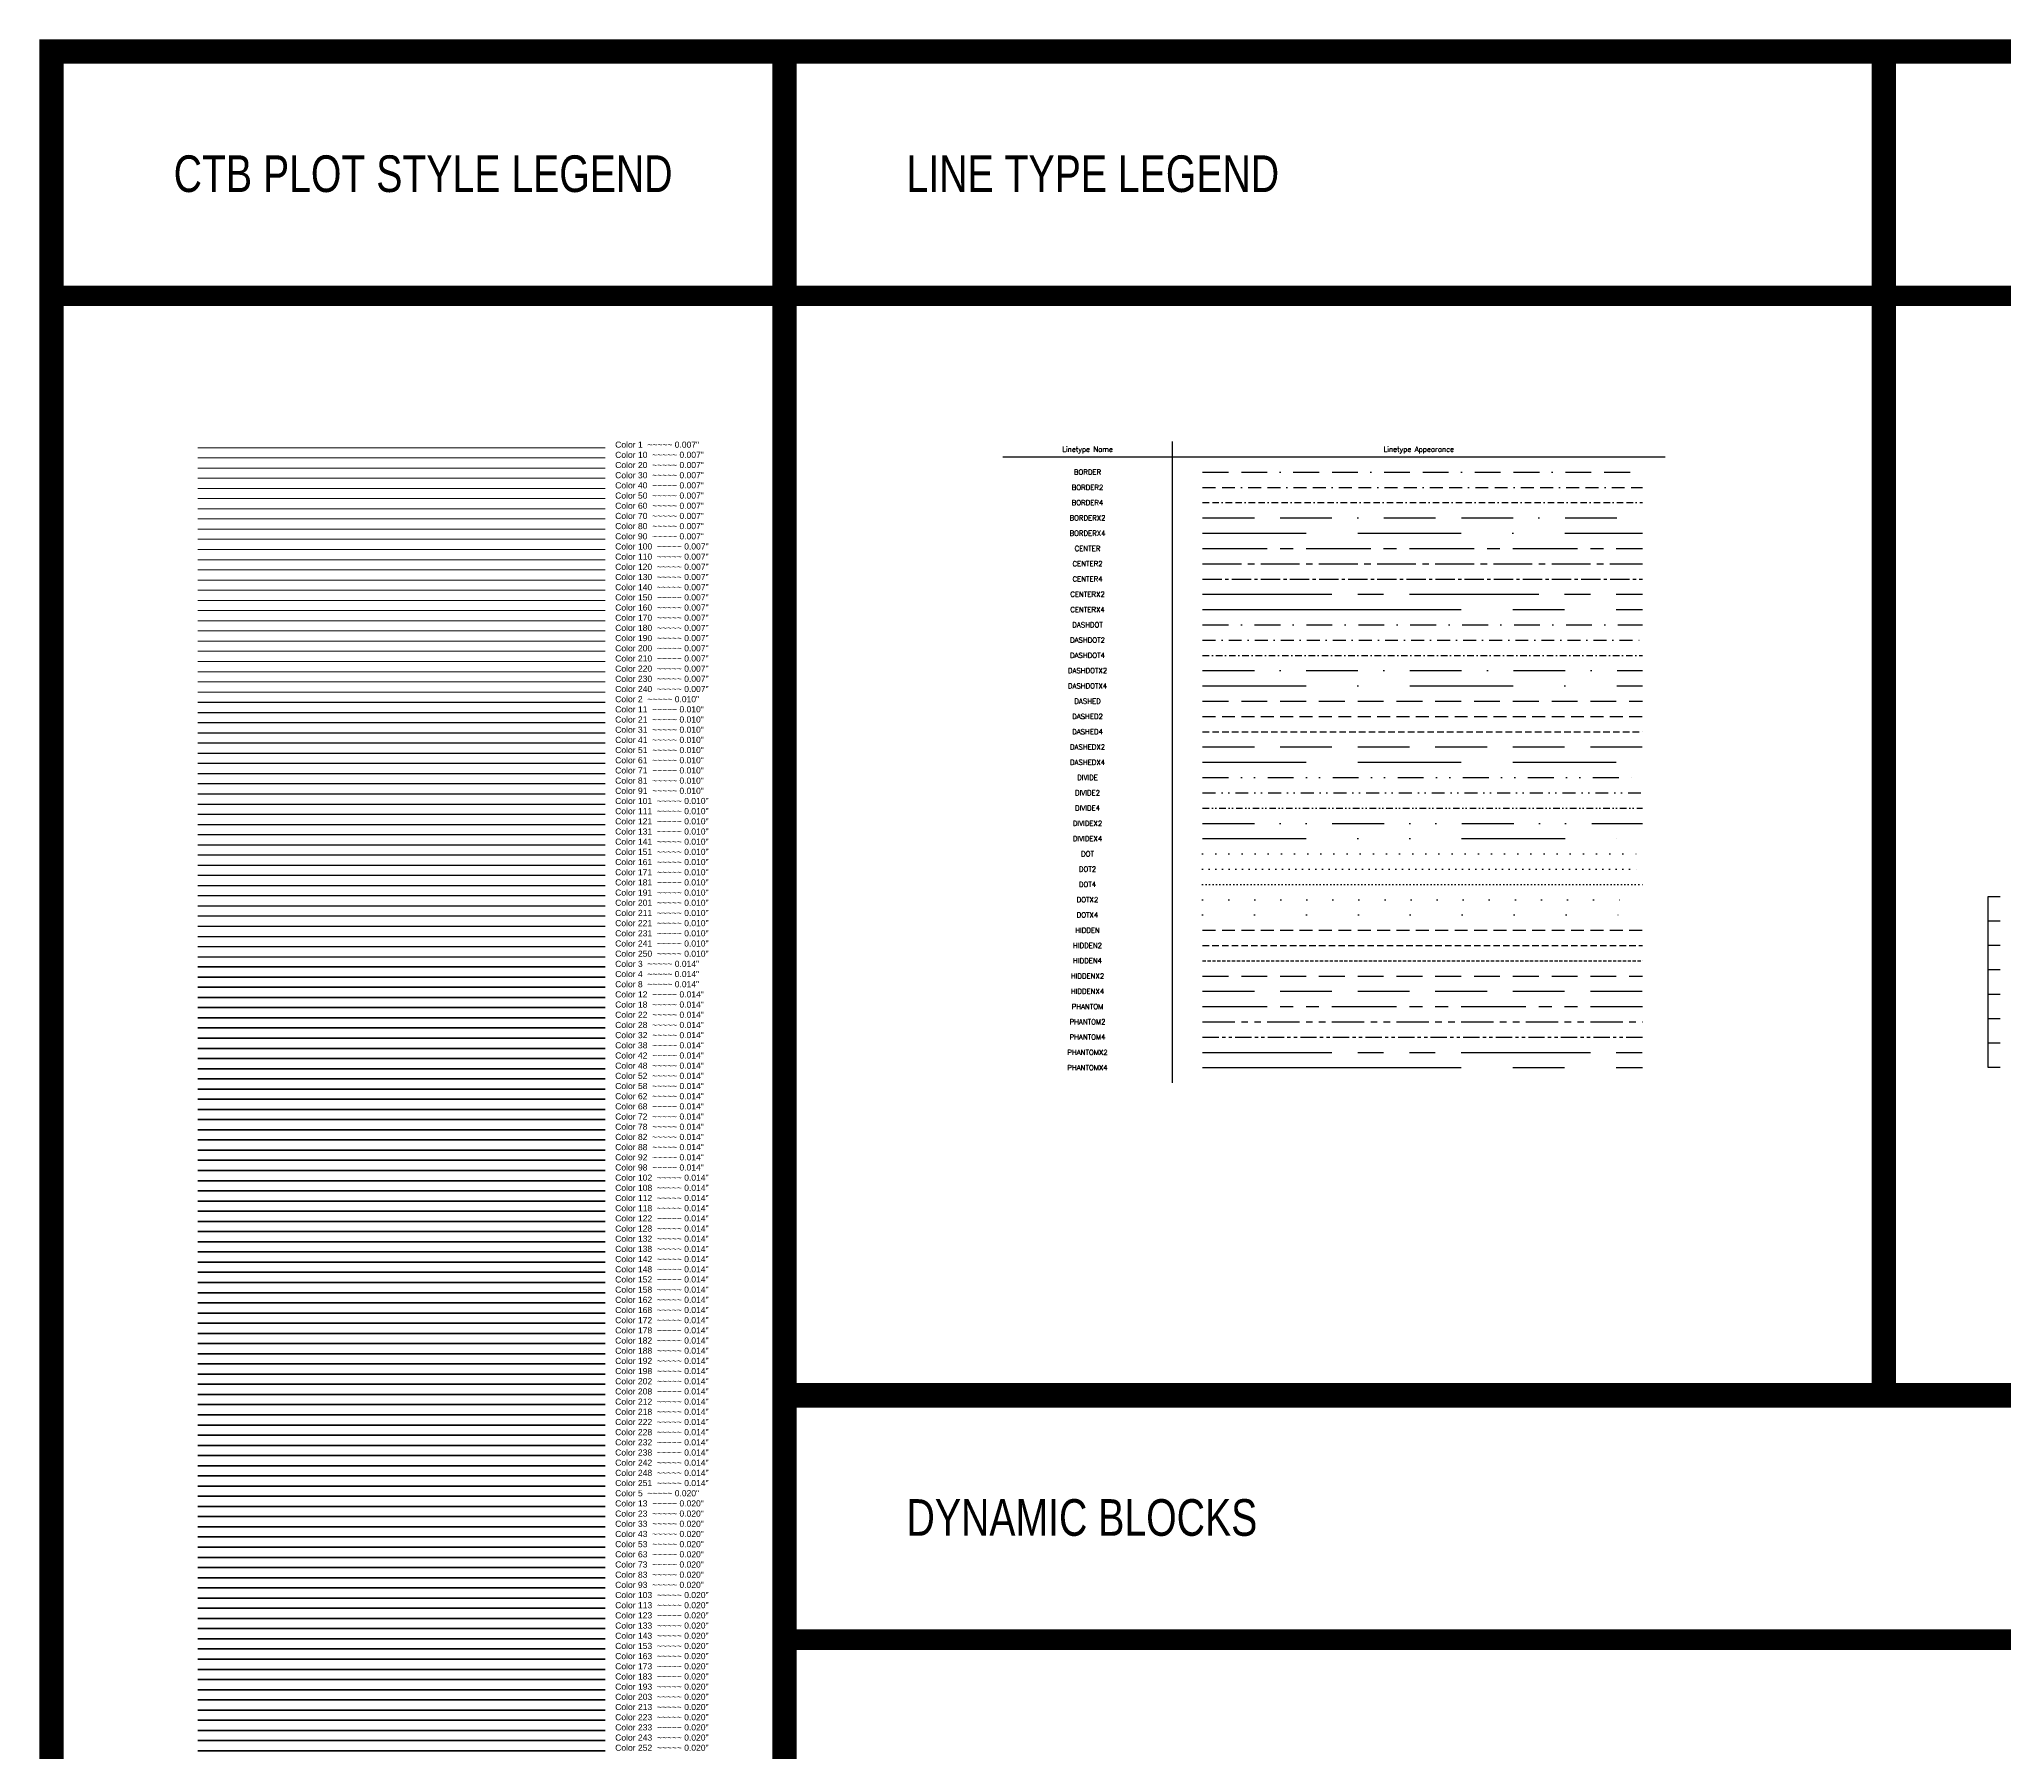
# Model space of a CAD drawing. Header units: inches. Extents: x -2048 to 3912, y -2355 to 2890.
# Drawn here: x -2046 to -1081, y -1136 to -294 of the extents above; entities that cross this region are included whole.
import ezdxf
from ezdxf.enums import TextEntityAlignment as Align

# ---------------------------------------------------------------- set-up
doc = ezdxf.new("R2010")
doc.units = ezdxf.units.IN
doc.header["$MEASUREMENT"] = 0
for name, pattern in [('BORDER', [44.45, 12.7, -6.35, 12.7, -6.35, 0, -6.35]), ('BORDER2', [22.225, 6.35, -3.175, 6.35, -3.175, 0, -3.175]), ('BORDER4', [11.2, 3.2, -1.6, 3.2, -1.6, 0, -1.6]), ('BORDERX2', [88.9, 25.4, -12.7, 25.4, -12.7, 0, -12.7]), ('BORDERX4', [177.8, 50.8, -25.4, 50.8, -25.4, 0, -25.4]), ('CENTER', [50.8, 31.75, -6.35, 6.35, -6.35]), ('CENTER2', [28.575, 19.05, -3.175, 3.175, -3.175]), ('CENTER4', [14.3, 9.5, -1.6, 1.6, -1.6]), ('CENTERX2', [101.6, 63.5, -12.7, 12.7, -12.7]), ('CENTERx4', [203.2, 127, -25.4, 25.4, -25.4]), ('DASHDOT', [25.4, 12.7, -6.35, 0, -6.35]), ('DASHDOT2', [12.7, 6.35, -3.175, 0, -3.175]), ('DASHDOT4', [6.4, 3.2, -1.6, 0, -1.6]), ('DASHDOTX2', [50.8, 25.4, -12.7, 0, -12.7]), ('DASHDOTx4', [101.6, 50.8, -25.4, 0, -25.4]), ('DASHED', [19.05, 12.7, -6.35]), ('DASHED2', [9.525, 6.35, -3.175]), ('DASHED4', [4.8, 3.2, -1.6]), ('DASHEDX2', [38.1, 25.4, -12.7]), ('DASHEDx4', [76.2, 50.8, -25.4]), ('DIVIDE', [31.75, 12.7, -6.35, 0, -6.35, 0, -6.35]), ('DIVIDE2', [15.875, 6.35, -3.175, 0, -3.175, 0, -3.175]), ('DIVIDE4', [8, 3.2, -1.6, 0, -1.6, 0, -1.6]), ('DIVIDEX2', [63.5, 25.4, -12.7, 0, -12.7, 0, -12.7]), ('DIVIDEx4', [127, 50.8, -25.4, 0, -25.4, 0, -25.4]), ('DOT', [6.35, 0, -6.35]), ('DOT2', [3.175, 0, -3.175]), ('DOT4', [1.6, 0, -1.6]), ('DOTX2', [12.7, 0, -12.7]), ('DOTx4', [25.4, 0, -25.4]), ('HIDDEN', [9.525, 6.35, -3.175]), ('HIDDEN2', [4.7625, 3.175, -1.5875]), ('HIDDEN4', [2.4, 1.6, -0.8]), ('HIDDENX2', [19.05, 12.7, -6.35]), ('HIDDENx4', [38.1, 25.4, -12.7]), ('PHANTOM', [63.5, 31.75, -6.35, 6.35, -6.35, 6.35, -6.35]), ('PHANTOM2', [31.75, 15.875, -3.175, 3.175, -3.175, 3.175, -3.175]), ('PHANTOM4', [16, 8, -1.6, 1.6, -1.6, 1.6, -1.6]), ('PHANTOMX2', [127, 63.5, -12.7, 12.7, -12.7, 12.7, -12.7]), ('PHANTOMx4', [254, 127, -25.4, 25.4, -25.4, 25.4, -25.4])]:
    doc.linetypes.add(name, pattern=pattern)
doc.layers.get('Defpoints').update_dxf_attribs({"color": 214})
doc.styles.add('AG_192_Century Gothic', font='GOTHIC.TTF', dxfattribs={"width": 0.8, "height": 18})
doc.styles.add('AG_x_Simplex', font='simplex.shx')
doc.styles.get("Standard").update_dxf_attribs({"font": 'arial.ttf'})

msp = doc.modelspace()

# ---------------------------------------------------------------- linework, layer by layer
for p, q in [((-1489.52886, -491.56844), (-1489.52886, -806.56844)), ((-1572.6984, -499.06844), (-1247.3016, -499.06844))]:
    msp.add_line(p, q)
at = {"color": 1, "lineweight": 18}
msp.add_line((-1968.12514, -494.58099), (-1768.12514, -494.58099), dxfattribs=at)
at = {"color": 10, "lineweight": 18}
msp.add_line((-1968.12514, -499.58099), (-1768.12514, -499.58099), dxfattribs=at)
at = {"color": 20, "lineweight": 18}
msp.add_line((-1968.12514, -504.58099), (-1768.12514, -504.58099), dxfattribs=at)
at = {"color": 30, "lineweight": 18}
msp.add_line((-1968.12514, -509.58099), (-1768.12514, -509.58099), dxfattribs=at)
at = {"linetype": 'BORDER'}
msp.add_line((-1474.57467, -506.56844), (-1258.57467, -506.56844), dxfattribs=at)
at = {"color": 40, "lineweight": 18}
msp.add_line((-1968.12514, -514.58099), (-1768.12514, -514.58099), dxfattribs=at)
at = {"color": 50, "lineweight": 18}
msp.add_line((-1968.12514, -519.58099), (-1768.12514, -519.58099), dxfattribs=at)
at = {"linetype": 'BORDER2'}
msp.add_line((-1474.57467, -514.06844), (-1258.57467, -514.06844), dxfattribs=at)
at = {"color": 60, "lineweight": 18}
msp.add_line((-1968.12514, -524.58099), (-1768.12514, -524.58099), dxfattribs=at)
at = {"color": 70, "lineweight": 18}
msp.add_line((-1968.12514, -529.58099), (-1768.12514, -529.58099), dxfattribs=at)
at = {"linetype": 'BORDER4'}
msp.add_line((-1474.57467, -521.56844), (-1258.57467, -521.56844), dxfattribs=at)
at = {"linetype": 'BORDERX2'}
msp.add_line((-1474.57467, -529.06844), (-1258.57467, -529.06844), dxfattribs=at)
at = {"color": 80, "lineweight": 18}
msp.add_line((-1968.12514, -534.58099), (-1768.12514, -534.58099), dxfattribs=at)
at = {"color": 90, "lineweight": 18}
msp.add_line((-1968.12514, -539.58099), (-1768.12514, -539.58099), dxfattribs=at)
at = {"linetype": 'BORDERX4'}
msp.add_line((-1474.57467, -536.56844), (-1258.57467, -536.56844), dxfattribs=at)
at = {"color": 100, "lineweight": 18}
msp.add_line((-1968.12514, -544.58099), (-1768.12514, -544.58099), dxfattribs=at)
at = {"color": 110, "lineweight": 18}
msp.add_line((-1968.12514, -549.58099), (-1768.12514, -549.58099), dxfattribs=at)
at = {"linetype": 'CENTER'}
msp.add_line((-1474.57467, -544.06844), (-1258.57467, -544.06844), dxfattribs=at)
at = {"color": 120, "lineweight": 18}
msp.add_line((-1968.12514, -554.58099), (-1768.12514, -554.58099), dxfattribs=at)
at = {"color": 130, "lineweight": 18}
msp.add_line((-1968.12514, -559.58099), (-1768.12514, -559.58099), dxfattribs=at)
at = {"linetype": 'CENTER2'}
msp.add_line((-1474.57467, -551.56844), (-1258.57467, -551.56844), dxfattribs=at)
at = {"linetype": 'CENTER4'}
msp.add_line((-1474.57467, -559.06844), (-1258.57467, -559.06844), dxfattribs=at)
at = {"color": 140, "lineweight": 18}
msp.add_line((-1968.12514, -564.58099), (-1768.12514, -564.58099), dxfattribs=at)
at = {"color": 150, "lineweight": 18}
msp.add_line((-1968.12514, -569.58099), (-1768.12514, -569.58099), dxfattribs=at)
at = {"linetype": 'CENTERX2'}
msp.add_line((-1474.57467, -566.56844), (-1258.57467, -566.56844), dxfattribs=at)
at = {"color": 160, "lineweight": 18}
msp.add_line((-1968.12514, -574.58099), (-1768.12514, -574.58099), dxfattribs=at)
at = {"linetype": 'CENTERx4'}
msp.add_line((-1474.57467, -574.06844), (-1258.57467, -574.06844), dxfattribs=at)
at = {"color": 170, "lineweight": 18}
msp.add_line((-1968.12514, -579.58099), (-1768.12514, -579.58099), dxfattribs=at)
at = {"color": 180, "lineweight": 18}
msp.add_line((-1968.12514, -584.58099), (-1768.12514, -584.58099), dxfattribs=at)
at = {"linetype": 'DASHDOT'}
msp.add_line((-1474.57467, -581.56844), (-1258.57467, -581.56844), dxfattribs=at)
at = {"color": 190, "lineweight": 18}
msp.add_line((-1968.12514, -589.58099), (-1768.12514, -589.58099), dxfattribs=at)
at = {"color": 200, "lineweight": 18}
msp.add_line((-1968.12514, -594.58099), (-1768.12514, -594.58099), dxfattribs=at)
at = {"linetype": 'DASHDOT2'}
msp.add_line((-1474.57467, -589.06844), (-1258.57467, -589.06844), dxfattribs=at)
at = {"linetype": 'DASHDOT4'}
msp.add_line((-1474.57467, -596.56844), (-1258.57467, -596.56844), dxfattribs=at)
at = {"color": 210, "lineweight": 18}
msp.add_line((-1968.12514, -599.58099), (-1768.12514, -599.58099), dxfattribs=at)
at = {"color": 220, "lineweight": 18}
msp.add_line((-1968.12514, -604.58099), (-1768.12514, -604.58099), dxfattribs=at)
at = {"linetype": 'DASHDOTX2'}
msp.add_line((-1474.57467, -604.06844), (-1258.57467, -604.06844), dxfattribs=at)
at = {"color": 230, "lineweight": 18}
msp.add_line((-1968.12514, -609.58099), (-1768.12514, -609.58099), dxfattribs=at)
at = {"color": 240, "lineweight": 18}
msp.add_line((-1968.12514, -614.58099), (-1768.12514, -614.58099), dxfattribs=at)
at = {"linetype": 'DASHDOTx4'}
msp.add_line((-1474.57467, -611.56844), (-1258.57467, -611.56844), dxfattribs=at)
at = {"color": 2, "lineweight": 25}
msp.add_line((-1968.12514, -619.58099), (-1768.12514, -619.58099), dxfattribs=at)
at = {"color": 11, "lineweight": 25}
msp.add_line((-1968.12514, -624.58099), (-1768.12514, -624.58099), dxfattribs=at)
at = {"linetype": 'DASHED'}
msp.add_line((-1474.57467, -619.06844), (-1258.57467, -619.06844), dxfattribs=at)
at = {"linetype": 'DASHED2'}
msp.add_line((-1474.57467, -626.56844), (-1258.57467, -626.56844), dxfattribs=at)
at = {"color": 21, "lineweight": 25}
msp.add_line((-1968.12514, -629.58099), (-1768.12514, -629.58099), dxfattribs=at)
at = {"color": 31, "lineweight": 25}
msp.add_line((-1968.12514, -634.58099), (-1768.12514, -634.58099), dxfattribs=at)
at = {"linetype": 'DASHED4'}
msp.add_line((-1474.57467, -634.06844), (-1258.57467, -634.06844), dxfattribs=at)
at = {"color": 41, "lineweight": 25}
msp.add_line((-1968.12514, -639.58099), (-1768.12514, -639.58099), dxfattribs=at)
at = {"color": 51, "lineweight": 25}
msp.add_line((-1968.12514, -644.58099), (-1768.12514, -644.58099), dxfattribs=at)
at = {"linetype": 'DASHEDX2'}
msp.add_line((-1474.57467, -641.56844), (-1258.57467, -641.56844), dxfattribs=at)
at = {"color": 61, "lineweight": 25}
msp.add_line((-1968.12514, -649.58099), (-1768.12514, -649.58099), dxfattribs=at)
at = {"color": 71, "lineweight": 25}
msp.add_line((-1968.12514, -654.58099), (-1768.12514, -654.58099), dxfattribs=at)
at = {"linetype": 'DASHEDx4'}
msp.add_line((-1474.57467, -649.06844), (-1258.57467, -649.06844), dxfattribs=at)
at = {"color": 81, "lineweight": 25}
msp.add_line((-1968.12514, -659.58099), (-1768.12514, -659.58099), dxfattribs=at)
at = {"color": 91, "lineweight": 25}
msp.add_line((-1968.12514, -664.58099), (-1768.12514, -664.58099), dxfattribs=at)
at = {"linetype": 'DIVIDE'}
msp.add_line((-1474.57467, -656.56844), (-1258.57467, -656.56844), dxfattribs=at)
at = {"linetype": 'DIVIDE2'}
msp.add_line((-1474.57467, -664.06844), (-1258.57467, -664.06844), dxfattribs=at)
at = {"color": 101, "lineweight": 25}
msp.add_line((-1968.12514, -669.58099), (-1768.12514, -669.58099), dxfattribs=at)
at = {"color": 111, "lineweight": 25}
msp.add_line((-1968.12514, -674.58099), (-1768.12514, -674.58099), dxfattribs=at)
at = {"linetype": 'DIVIDE4'}
msp.add_line((-1474.57467, -671.56844), (-1258.57467, -671.56844), dxfattribs=at)
at = {"color": 121, "lineweight": 25}
msp.add_line((-1968.12514, -679.58099), (-1768.12514, -679.58099), dxfattribs=at)
at = {"color": 131, "lineweight": 25}
msp.add_line((-1968.12514, -684.58099), (-1768.12514, -684.58099), dxfattribs=at)
at = {"linetype": 'DIVIDEX2'}
msp.add_line((-1474.57467, -679.06844), (-1258.57467, -679.06844), dxfattribs=at)
at = {"color": 141, "lineweight": 25}
msp.add_line((-1968.12514, -689.58099), (-1768.12514, -689.58099), dxfattribs=at)
at = {"color": 151, "lineweight": 25}
msp.add_line((-1968.12514, -694.58099), (-1768.12514, -694.58099), dxfattribs=at)
at = {"linetype": 'DIVIDEx4'}
msp.add_line((-1474.57467, -686.56844), (-1258.57467, -686.56844), dxfattribs=at)
at = {"linetype": 'DOT'}
msp.add_line((-1474.57467, -694.06844), (-1258.57467, -694.06844), dxfattribs=at)
at = {"color": 161, "lineweight": 25}
msp.add_line((-1968.12514, -699.58099), (-1768.12514, -699.58099), dxfattribs=at)
at = {"color": 171, "lineweight": 25}
msp.add_line((-1968.12514, -704.58099), (-1768.12514, -704.58099), dxfattribs=at)
at = {"linetype": 'DOT2'}
msp.add_line((-1474.57467, -701.56844), (-1258.57467, -701.56844), dxfattribs=at)
at = {"color": 181, "lineweight": 25}
msp.add_line((-1968.12514, -709.58099), (-1768.12514, -709.58099), dxfattribs=at)
at = {"linetype": 'DOT4'}
msp.add_line((-1474.57467, -709.06844), (-1258.57467, -709.06844), dxfattribs=at)
at = {"color": 191, "lineweight": 25}
msp.add_line((-1968.12514, -714.58099), (-1768.12514, -714.58099), dxfattribs=at)
at = {"color": 201, "lineweight": 25}
msp.add_line((-1968.12514, -719.58099), (-1768.12514, -719.58099), dxfattribs=at)
at = {"linetype": 'DOTX2'}
msp.add_line((-1474.57467, -716.56844), (-1258.57467, -716.56844), dxfattribs=at)
at = {"color": 211, "lineweight": 25}
msp.add_line((-1968.12514, -724.58099), (-1768.12514, -724.58099), dxfattribs=at)
at = {"color": 221, "lineweight": 25}
msp.add_line((-1968.12514, -729.58099), (-1768.12514, -729.58099), dxfattribs=at)
at = {"linetype": 'DOTx4'}
msp.add_line((-1474.57467, -724.06844), (-1258.57467, -724.06844), dxfattribs=at)
at = {"linetype": 'HIDDEN'}
msp.add_line((-1474.57467, -731.56844), (-1258.57467, -731.56844), dxfattribs=at)
at = {"color": 231, "lineweight": 25}
msp.add_line((-1968.12514, -734.58099), (-1768.12514, -734.58099), dxfattribs=at)
at = {"color": 241, "lineweight": 25}
msp.add_line((-1968.12514, -739.58099), (-1768.12514, -739.58099), dxfattribs=at)
at = {"linetype": 'HIDDEN2'}
msp.add_line((-1474.57467, -739.06844), (-1258.57467, -739.06844), dxfattribs=at)
at = {"color": 250, "lineweight": 25}
msp.add_line((-1968.12514, -744.58099), (-1768.12514, -744.58099), dxfattribs=at)
at = {"color": 3, "lineweight": 35}
msp.add_line((-1968.12514, -749.58099), (-1768.12514, -749.58099), dxfattribs=at)
at = {"linetype": 'HIDDEN4'}
msp.add_line((-1474.57467, -746.56844), (-1258.57467, -746.56844), dxfattribs=at)
at = {"color": 4, "lineweight": 35}
msp.add_line((-1968.12514, -754.58099), (-1768.12514, -754.58099), dxfattribs=at)
at = {"color": 8, "lineweight": 35}
msp.add_line((-1968.12514, -759.58099), (-1768.12514, -759.58099), dxfattribs=at)
at = {"linetype": 'HIDDENX2'}
msp.add_line((-1474.57467, -754.06844), (-1258.57467, -754.06844), dxfattribs=at)
at = {"linetype": 'HIDDENx4'}
msp.add_line((-1474.57467, -761.56844), (-1258.57467, -761.56844), dxfattribs=at)
at = {"color": 12, "lineweight": 35}
msp.add_line((-1968.12514, -764.58099), (-1768.12514, -764.58099), dxfattribs=at)
at = {"color": 18, "lineweight": 35}
msp.add_line((-1968.12514, -769.58099), (-1768.12514, -769.58099), dxfattribs=at)
at = {"linetype": 'PHANTOM'}
msp.add_line((-1474.57467, -769.06844), (-1258.57467, -769.06844), dxfattribs=at)
at = {"color": 22, "lineweight": 35}
msp.add_line((-1968.12514, -774.58099), (-1768.12514, -774.58099), dxfattribs=at)
at = {"color": 28, "lineweight": 35}
msp.add_line((-1968.12514, -779.58099), (-1768.12514, -779.58099), dxfattribs=at)
at = {"linetype": 'PHANTOM2'}
msp.add_line((-1474.57467, -776.56844), (-1258.57467, -776.56844), dxfattribs=at)
at = {"color": 32, "lineweight": 35}
msp.add_line((-1968.12514, -784.58099), (-1768.12514, -784.58099), dxfattribs=at)
at = {"color": 38, "lineweight": 35}
msp.add_line((-1968.12514, -789.58099), (-1768.12514, -789.58099), dxfattribs=at)
at = {"linetype": 'PHANTOM4'}
msp.add_line((-1474.57467, -784.06844), (-1258.57467, -784.06844), dxfattribs=at)
at = {"linetype": 'PHANTOMX2'}
msp.add_line((-1474.57467, -791.56844), (-1258.57467, -791.56844), dxfattribs=at)
at = {"color": 42, "lineweight": 35}
msp.add_line((-1968.12514, -794.58099), (-1768.12514, -794.58099), dxfattribs=at)
at = {"color": 48, "lineweight": 35}
msp.add_line((-1968.12514, -799.58099), (-1768.12514, -799.58099), dxfattribs=at)
at = {"linetype": 'PHANTOMx4'}
msp.add_line((-1474.57467, -799.06844), (-1258.57467, -799.06844), dxfattribs=at)
at = {"color": 52, "lineweight": 35}
msp.add_line((-1968.12514, -804.58099), (-1768.12514, -804.58099), dxfattribs=at)
at = {"color": 58, "lineweight": 35}
msp.add_line((-1968.12514, -809.58099), (-1768.12514, -809.58099), dxfattribs=at)
at = {"color": 62, "lineweight": 35}
msp.add_line((-1968.12514, -814.58099), (-1768.12514, -814.58099), dxfattribs=at)
at = {"color": 68, "lineweight": 35}
msp.add_line((-1968.12514, -819.58099), (-1768.12514, -819.58099), dxfattribs=at)
at = {"color": 72, "lineweight": 35}
msp.add_line((-1968.12514, -824.58099), (-1768.12514, -824.58099), dxfattribs=at)
at = {"color": 78, "lineweight": 35}
msp.add_line((-1968.12514, -829.58099), (-1768.12514, -829.58099), dxfattribs=at)
at = {"color": 82, "lineweight": 35}
msp.add_line((-1968.12514, -834.58099), (-1768.12514, -834.58099), dxfattribs=at)
at = {"color": 88, "lineweight": 35}
msp.add_line((-1968.12514, -839.58099), (-1768.12514, -839.58099), dxfattribs=at)
at = {"color": 92, "lineweight": 35}
msp.add_line((-1968.12514, -844.58099), (-1768.12514, -844.58099), dxfattribs=at)
at = {"color": 98, "lineweight": 35}
msp.add_line((-1968.12514, -849.58099), (-1768.12514, -849.58099), dxfattribs=at)
at = {"color": 102, "lineweight": 35}
msp.add_line((-1968.12514, -854.58099), (-1768.12514, -854.58099), dxfattribs=at)
at = {"color": 108, "lineweight": 35}
msp.add_line((-1968.12514, -859.58099), (-1768.12514, -859.58099), dxfattribs=at)
at = {"color": 112, "lineweight": 35}
msp.add_line((-1968.12514, -864.58099), (-1768.12514, -864.58099), dxfattribs=at)
at = {"color": 118, "lineweight": 35}
msp.add_line((-1968.12514, -869.58099), (-1768.12514, -869.58099), dxfattribs=at)
at = {"color": 122, "lineweight": 35}
msp.add_line((-1968.12514, -874.58099), (-1768.12514, -874.58099), dxfattribs=at)
at = {"color": 128, "lineweight": 35}
msp.add_line((-1968.12514, -879.58099), (-1768.12514, -879.58099), dxfattribs=at)
at = {"color": 132, "lineweight": 35}
msp.add_line((-1968.12514, -884.58099), (-1768.12514, -884.58099), dxfattribs=at)
at = {"color": 138, "lineweight": 35}
msp.add_line((-1968.12514, -889.58099), (-1768.12514, -889.58099), dxfattribs=at)
at = {"color": 142, "lineweight": 35}
msp.add_line((-1968.12514, -894.58099), (-1768.12514, -894.58099), dxfattribs=at)
at = {"color": 148, "lineweight": 35}
msp.add_line((-1968.12514, -899.58099), (-1768.12514, -899.58099), dxfattribs=at)
at = {"color": 152, "lineweight": 35}
msp.add_line((-1968.12514, -904.58099), (-1768.12514, -904.58099), dxfattribs=at)
at = {"color": 158, "lineweight": 35}
msp.add_line((-1968.12514, -909.58099), (-1768.12514, -909.58099), dxfattribs=at)
at = {"color": 162, "lineweight": 35}
msp.add_line((-1968.12514, -914.58099), (-1768.12514, -914.58099), dxfattribs=at)
at = {"color": 168, "lineweight": 35}
msp.add_line((-1968.12514, -919.58099), (-1768.12514, -919.58099), dxfattribs=at)
at = {"color": 172, "lineweight": 35}
msp.add_line((-1968.12514, -924.58099), (-1768.12514, -924.58099), dxfattribs=at)
at = {"color": 178, "lineweight": 35}
msp.add_line((-1968.12514, -929.58099), (-1768.12514, -929.58099), dxfattribs=at)
at = {"color": 182, "lineweight": 35}
msp.add_line((-1968.12514, -934.58099), (-1768.12514, -934.58099), dxfattribs=at)
at = {"color": 188, "lineweight": 35}
msp.add_line((-1968.12514, -939.58099), (-1768.12514, -939.58099), dxfattribs=at)
at = {"color": 192, "lineweight": 35}
msp.add_line((-1968.12514, -944.58099), (-1768.12514, -944.58099), dxfattribs=at)
at = {"color": 198, "lineweight": 35}
msp.add_line((-1968.12514, -949.58099), (-1768.12514, -949.58099), dxfattribs=at)
at = {"color": 202, "lineweight": 35}
msp.add_line((-1968.12514, -954.58099), (-1768.12514, -954.58099), dxfattribs=at)
at = {"color": 208, "lineweight": 35}
msp.add_line((-1968.12514, -959.58099), (-1768.12514, -959.58099), dxfattribs=at)
at = {"color": 212, "lineweight": 35}
msp.add_line((-1968.12514, -964.58099), (-1768.12514, -964.58099), dxfattribs=at)
at = {"color": 218, "lineweight": 35}
msp.add_line((-1968.12514, -969.58099), (-1768.12514, -969.58099), dxfattribs=at)
at = {"color": 222, "lineweight": 35}
msp.add_line((-1968.12514, -974.58099), (-1768.12514, -974.58099), dxfattribs=at)
at = {"color": 228, "lineweight": 35}
msp.add_line((-1968.12514, -979.58099), (-1768.12514, -979.58099), dxfattribs=at)
at = {"color": 232, "lineweight": 35}
msp.add_line((-1968.12514, -984.58099), (-1768.12514, -984.58099), dxfattribs=at)
at = {"color": 238, "lineweight": 35}
msp.add_line((-1968.12514, -989.58099), (-1768.12514, -989.58099), dxfattribs=at)
at = {"color": 242, "lineweight": 35}
msp.add_line((-1968.12514, -994.58099), (-1768.12514, -994.58099), dxfattribs=at)
at = {"color": 248, "lineweight": 35}
msp.add_line((-1968.12514, -999.58099), (-1768.12514, -999.58099), dxfattribs=at)
at = {"color": 251, "lineweight": 35}
msp.add_line((-1968.12514, -1004.58099), (-1768.12514, -1004.58099), dxfattribs=at)
at = {"color": 5, "lineweight": 50}
msp.add_line((-1968.12514, -1009.58099), (-1768.12514, -1009.58099), dxfattribs=at)
at = {"color": 13, "lineweight": 50}
msp.add_line((-1968.12514, -1014.58099), (-1768.12514, -1014.58099), dxfattribs=at)
at = {"color": 23, "lineweight": 50}
msp.add_line((-1968.12514, -1019.58099), (-1768.12514, -1019.58099), dxfattribs=at)
at = {"color": 33, "lineweight": 50}
msp.add_line((-1968.12514, -1024.58099), (-1768.12514, -1024.58099), dxfattribs=at)
at = {"color": 43, "lineweight": 50}
msp.add_line((-1968.12514, -1029.58099), (-1768.12514, -1029.58099), dxfattribs=at)
at = {"color": 53, "lineweight": 50}
msp.add_line((-1968.12514, -1034.58099), (-1768.12514, -1034.58099), dxfattribs=at)
at = {"color": 63, "lineweight": 50}
msp.add_line((-1968.12514, -1039.58099), (-1768.12514, -1039.58099), dxfattribs=at)
at = {"color": 73, "lineweight": 50}
msp.add_line((-1968.12514, -1044.58099), (-1768.12514, -1044.58099), dxfattribs=at)
at = {"color": 83, "lineweight": 50}
msp.add_line((-1968.12514, -1049.58099), (-1768.12514, -1049.58099), dxfattribs=at)
at = {"color": 93, "lineweight": 50}
msp.add_line((-1968.12514, -1054.58099), (-1768.12514, -1054.58099), dxfattribs=at)
at = {"color": 103, "lineweight": 50}
msp.add_line((-1968.12514, -1059.58099), (-1768.12514, -1059.58099), dxfattribs=at)
at = {"color": 113, "lineweight": 50}
msp.add_line((-1968.12514, -1064.58099), (-1768.12514, -1064.58099), dxfattribs=at)
at = {"color": 123, "lineweight": 50}
msp.add_line((-1968.12514, -1069.58099), (-1768.12514, -1069.58099), dxfattribs=at)
at = {"color": 133, "lineweight": 50}
msp.add_line((-1968.12514, -1074.58099), (-1768.12514, -1074.58099), dxfattribs=at)
at = {"color": 143, "lineweight": 50}
msp.add_line((-1968.12514, -1079.58099), (-1768.12514, -1079.58099), dxfattribs=at)
at = {"color": 153, "lineweight": 50}
msp.add_line((-1968.12514, -1084.58099), (-1768.12514, -1084.58099), dxfattribs=at)
at = {"color": 163, "lineweight": 50}
msp.add_line((-1968.12514, -1089.58099), (-1768.12514, -1089.58099), dxfattribs=at)
at = {"color": 173, "lineweight": 50}
msp.add_line((-1968.12514, -1094.58099), (-1768.12514, -1094.58099), dxfattribs=at)
at = {"color": 183, "lineweight": 50}
msp.add_line((-1968.12514, -1099.58099), (-1768.12514, -1099.58099), dxfattribs=at)
at = {"color": 193, "lineweight": 50}
msp.add_line((-1968.12514, -1104.58099), (-1768.12514, -1104.58099), dxfattribs=at)
at = {"color": 203, "lineweight": 50}
msp.add_line((-1968.12514, -1109.58099), (-1768.12514, -1109.58099), dxfattribs=at)
at = {"color": 213, "lineweight": 50}
msp.add_line((-1968.12514, -1114.58099), (-1768.12514, -1114.58099), dxfattribs=at)
at = {"color": 223, "lineweight": 50}
msp.add_line((-1968.12514, -1119.58099), (-1768.12514, -1119.58099), dxfattribs=at)
at = {"color": 233, "lineweight": 50}
msp.add_line((-1968.12514, -1124.58099), (-1768.12514, -1124.58099), dxfattribs=at)
at = {"color": 243, "lineweight": 50}
msp.add_line((-1968.12514, -1129.58099), (-1768.12514, -1129.58099), dxfattribs=at)
at = {"color": 252, "lineweight": 50}
msp.add_line((-1968.12514, -1134.58099), (-1768.12514, -1134.58099), dxfattribs=at)
msp.add_lwpolyline([(-300, -2108.34642, 12, 12, 0), (-1680, -2108.34642, 12, 12, 0), (-1680, -1860, 12, 12, 0), (-2040, -1860, 12, 12, 0), (-2040, -300, 12, 12, 0), (-300, -300, 12, 12, 0)], format="xyseb", close=True)
for points, const_width in [([(-1680, -300), (-1680, -2108.34642)], 12), ([(-1140, -300), (-1140, -960)], 12), ([(-300, -420), (-2040, -420)], 10), ([(-1680, -960), (-300, -960)], 12), ([(-300, -1080), (-1680, -1080)], 10)]:
    msp.add_lwpolyline(points, dxfattribs=dict(const_width=const_width))
at = {"layer": 'Defpoints'}
for p, q in [((-1088.78751, -799.06844), (-1088.78751, -715.06844)), ((-1088.78751, -715.06844), (-1082.78751, -715.06844)), ((-1082.78751, -727.06844), (-1088.78751, -727.06844)), ((-1082.78751, -739.06844), (-1088.78751, -739.06844)), ((-1082.78751, -751.06844), (-1088.78751, -751.06844)), ((-1082.78751, -763.06844), (-1088.78751, -763.06844)), ((-1082.78751, -775.06844), (-1088.78751, -775.06844)), ((-1082.78751, -787.06844), (-1088.78751, -787.06844)), ((-1082.78751, -799.06844), (-1088.78751, -799.06844))]:
    msp.add_line(p, q, dxfattribs=at)

# ---------------------------------------------------------------- texts
at = {"style": 'AG_192_Century Gothic', "width": 0.8}
for s, p in [('CTB PLOT STYLE LEGEND', (-1980, -360)), ('LINE TYPE LEGEND', (-1620, -360)), ('DYNAMIC BLOCKS', (-1620, -1020))]:
    msp.add_text(s, height=18, dxfattribs=at).set_placement(p, align=Align.MIDDLE_LEFT)
at = {"color": 1}
msp.add_text('Color 1  ~~~~~ 0.007"', height=3, dxfattribs=at).set_placement((-1763.12514, -494.58099))
at = {"color": 10}
msp.add_text('Color 10  ~~~~~ 0.007"', height=3, dxfattribs=at).set_placement((-1763.12514, -499.58099))
at = {"color": 20}
msp.add_text('Color 20  ~~~~~ 0.007"', height=3, dxfattribs=at).set_placement((-1763.12514, -504.58099))
at = {"style": 'AG_x_Simplex'}
for s, p in [('Linetype Name', (-1531.11363, -495.31844)), ('Linetype Appearance', (-1368.41523, -495.31844)), ('BORDER', (-1531.11363, -506.56844)), ('BORDER2', (-1531.11363, -514.06844)), ('BORDER4', (-1531.11363, -521.56844)), ('BORDERX2', (-1531.11363, -529.06844)), ('BORDERX4', (-1531.11363, -536.56844)), ('CENTER', (-1531.11363, -544.06844)), ('CENTER2', (-1531.11363, -551.56844)), ('CENTER4', (-1531.11363, -559.06844)), ('CENTERX2', (-1531.11363, -566.56844)), ('CENTERX4', (-1531.11363, -574.06844)), ('DASHDOT2', (-1531.11363, -589.06844)), ('DASHDOT', (-1531.11363, -581.56844)), ('DASHDOT4', (-1531.11363, -596.56844)), ('DASHDOTX2', (-1531.11363, -604.06844)), ('DASHDOTX4', (-1531.11363, -611.56844)), ('DASHED', (-1531.11363, -619.06844)), ('DASHED2', (-1531.11363, -626.56844)), ('DASHED4', (-1531.11363, -634.06844)), ('DASHEDX2', (-1531.11363, -641.56844)), ('DASHEDX4', (-1531.11363, -649.06844)), ('DIVIDE', (-1531.11363, -656.56844)), ('DIVIDE2', (-1531.11363, -664.06844)), ('DIVIDE4', (-1531.11363, -671.56844)), ('DIVIDEX2', (-1531.11363, -679.06844)), ('DIVIDEX4', (-1531.11363, -686.56844)), ('DOT', (-1531.11363, -694.06844)), ('DOT2', (-1531.11363, -701.56844)), ('DOT4', (-1531.11363, -709.06844)), ('DOTX2', (-1531.11363, -716.56844)), ('DOTX4', (-1531.11363, -724.06844)), ('HIDDEN', (-1531.11363, -731.56844)), ('HIDDEN2', (-1531.11363, -739.06844)), ('HIDDENX2', (-1531.11363, -754.06844)), ('HIDDEN4', (-1531.11363, -746.56844)), ('HIDDENX4', (-1531.11363, -761.56844)), ('PHANTOM', (-1531.11363, -769.06844)), ('PHANTOM2', (-1531.11363, -776.56844)), ('PHANTOMX2', (-1531.11363, -791.56844)), ('PHANTOM4', (-1531.11363, -784.06844)), ('PHANTOMX4', (-1531.11363, -799.06844))]:
    msp.add_text(s, height=2.5, dxfattribs=at).set_placement(p, align=Align.MIDDLE_CENTER)
at = {"color": 30}
msp.add_text('Color 30  ~~~~~ 0.007"', height=3, dxfattribs=at).set_placement((-1763.12514, -509.58099))
at = {"color": 40}
msp.add_text('Color 40  ~~~~~ 0.007"', height=3, dxfattribs=at).set_placement((-1763.12514, -514.58099))
at = {"color": 50}
msp.add_text('Color 50  ~~~~~ 0.007"', height=3, dxfattribs=at).set_placement((-1763.12514, -519.58099))
at = {"color": 60}
msp.add_text('Color 60  ~~~~~ 0.007"', height=3, dxfattribs=at).set_placement((-1763.12514, -524.58099))
at = {"color": 70}
msp.add_text('Color 70  ~~~~~ 0.007"', height=3, dxfattribs=at).set_placement((-1763.12514, -529.58099))
at = {"color": 80}
msp.add_text('Color 80  ~~~~~ 0.007"', height=3, dxfattribs=at).set_placement((-1763.12514, -534.58099))
at = {"color": 90}
msp.add_text('Color 90  ~~~~~ 0.007"', height=3, dxfattribs=at).set_placement((-1763.12514, -539.58099))
at = {"color": 100}
msp.add_text('Color 100  ~~~~~ 0.007"', height=3, dxfattribs=at).set_placement((-1763.12514, -544.58099))
at = {"color": 110}
msp.add_text('Color 110  ~~~~~ 0.007"', height=3, dxfattribs=at).set_placement((-1763.12514, -549.58099))
at = {"color": 120}
msp.add_text('Color 120  ~~~~~ 0.007"', height=3, dxfattribs=at).set_placement((-1763.12514, -554.58099))
at = {"color": 130}
msp.add_text('Color 130  ~~~~~ 0.007"', height=3, dxfattribs=at).set_placement((-1763.12514, -559.58099))
at = {"color": 140}
msp.add_text('Color 140  ~~~~~ 0.007"', height=3, dxfattribs=at).set_placement((-1763.12514, -564.58099))
at = {"color": 150}
msp.add_text('Color 150  ~~~~~ 0.007"', height=3, dxfattribs=at).set_placement((-1763.12514, -569.58099))
at = {"color": 160}
msp.add_text('Color 160  ~~~~~ 0.007"', height=3, dxfattribs=at).set_placement((-1763.12514, -574.58099))
at = {"color": 170}
msp.add_text('Color 170  ~~~~~ 0.007"', height=3, dxfattribs=at).set_placement((-1763.12514, -579.58099))
at = {"color": 180}
msp.add_text('Color 180  ~~~~~ 0.007"', height=3, dxfattribs=at).set_placement((-1763.12514, -584.58099))
at = {"color": 190}
msp.add_text('Color 190  ~~~~~ 0.007"', height=3, dxfattribs=at).set_placement((-1763.12514, -589.58099))
at = {"color": 200}
msp.add_text('Color 200  ~~~~~ 0.007"', height=3, dxfattribs=at).set_placement((-1763.12514, -594.58099))
at = {"color": 210}
msp.add_text('Color 210  ~~~~~ 0.007"', height=3, dxfattribs=at).set_placement((-1763.12514, -599.58099))
at = {"color": 220}
msp.add_text('Color 220  ~~~~~ 0.007"', height=3, dxfattribs=at).set_placement((-1763.12514, -604.58099))
at = {"color": 230}
msp.add_text('Color 230  ~~~~~ 0.007"', height=3, dxfattribs=at).set_placement((-1763.12514, -609.58099))
at = {"color": 240}
msp.add_text('Color 240  ~~~~~ 0.007"', height=3, dxfattribs=at).set_placement((-1763.12514, -614.58099))
at = {"color": 2}
msp.add_text('Color 2  ~~~~~ 0.010"', height=3, dxfattribs=at).set_placement((-1763.12514, -619.58099))
at = {"color": 11}
msp.add_text('Color 11  ~~~~~ 0.010"', height=3, dxfattribs=at).set_placement((-1763.12514, -624.58099))
at = {"color": 21}
msp.add_text('Color 21  ~~~~~ 0.010"', height=3, dxfattribs=at).set_placement((-1763.12514, -629.58099))
at = {"color": 31}
msp.add_text('Color 31  ~~~~~ 0.010"', height=3, dxfattribs=at).set_placement((-1763.12514, -634.58099))
at = {"color": 41}
msp.add_text('Color 41  ~~~~~ 0.010"', height=3, dxfattribs=at).set_placement((-1763.12514, -639.58099))
at = {"color": 51}
msp.add_text('Color 51  ~~~~~ 0.010"', height=3, dxfattribs=at).set_placement((-1763.12514, -644.58099))
at = {"color": 61}
msp.add_text('Color 61  ~~~~~ 0.010"', height=3, dxfattribs=at).set_placement((-1763.12514, -649.58099))
at = {"color": 71}
msp.add_text('Color 71  ~~~~~ 0.010"', height=3, dxfattribs=at).set_placement((-1763.12514, -654.58099))
at = {"color": 81}
msp.add_text('Color 81  ~~~~~ 0.010"', height=3, dxfattribs=at).set_placement((-1763.12514, -659.58099))
at = {"color": 91}
msp.add_text('Color 91  ~~~~~ 0.010"', height=3, dxfattribs=at).set_placement((-1763.12514, -664.58099))
at = {"color": 101}
msp.add_text('Color 101  ~~~~~ 0.010"', height=3, dxfattribs=at).set_placement((-1763.12514, -669.58099))
at = {"color": 111}
msp.add_text('Color 111  ~~~~~ 0.010"', height=3, dxfattribs=at).set_placement((-1763.12514, -674.58099))
at = {"color": 121}
msp.add_text('Color 121  ~~~~~ 0.010"', height=3, dxfattribs=at).set_placement((-1763.12514, -679.58099))
at = {"color": 131}
msp.add_text('Color 131  ~~~~~ 0.010"', height=3, dxfattribs=at).set_placement((-1763.12514, -684.58099))
at = {"color": 141}
msp.add_text('Color 141  ~~~~~ 0.010"', height=3, dxfattribs=at).set_placement((-1763.12514, -689.58099))
at = {"color": 151}
msp.add_text('Color 151  ~~~~~ 0.010"', height=3, dxfattribs=at).set_placement((-1763.12514, -694.58099))
at = {"color": 161}
msp.add_text('Color 161  ~~~~~ 0.010"', height=3, dxfattribs=at).set_placement((-1763.12514, -699.58099))
at = {"color": 171}
msp.add_text('Color 171  ~~~~~ 0.010"', height=3, dxfattribs=at).set_placement((-1763.12514, -704.58099))
at = {"color": 181}
msp.add_text('Color 181  ~~~~~ 0.010"', height=3, dxfattribs=at).set_placement((-1763.12514, -709.58099))
at = {"color": 191}
msp.add_text('Color 191  ~~~~~ 0.010"', height=3, dxfattribs=at).set_placement((-1763.12514, -714.58099))
at = {"color": 201}
msp.add_text('Color 201  ~~~~~ 0.010"', height=3, dxfattribs=at).set_placement((-1763.12514, -719.58099))
at = {"color": 211}
msp.add_text('Color 211  ~~~~~ 0.010"', height=3, dxfattribs=at).set_placement((-1763.12514, -724.58099))
at = {"color": 221}
msp.add_text('Color 221  ~~~~~ 0.010"', height=3, dxfattribs=at).set_placement((-1763.12514, -729.58099))
at = {"color": 231}
msp.add_text('Color 231  ~~~~~ 0.010"', height=3, dxfattribs=at).set_placement((-1763.12514, -734.58099))
at = {"color": 241}
msp.add_text('Color 241  ~~~~~ 0.010"', height=3, dxfattribs=at).set_placement((-1763.12514, -739.58099))
at = {"color": 250}
msp.add_text('Color 250  ~~~~~ 0.010"', height=3, dxfattribs=at).set_placement((-1763.12514, -744.58099))
at = {"color": 3}
msp.add_text('Color 3  ~~~~~ 0.014"', height=3, dxfattribs=at).set_placement((-1763.12514, -749.58099))
at = {"color": 4}
msp.add_text('Color 4  ~~~~~ 0.014"', height=3, dxfattribs=at).set_placement((-1763.12514, -754.58099))
at = {"color": 8}
msp.add_text('Color 8  ~~~~~ 0.014"', height=3, dxfattribs=at).set_placement((-1763.12514, -759.58099))
at = {"color": 12}
msp.add_text('Color 12  ~~~~~ 0.014"', height=3, dxfattribs=at).set_placement((-1763.12514, -764.58099))
at = {"color": 18}
msp.add_text('Color 18  ~~~~~ 0.014"', height=3, dxfattribs=at).set_placement((-1763.12514, -769.58099))
at = {"color": 22}
msp.add_text('Color 22  ~~~~~ 0.014"', height=3, dxfattribs=at).set_placement((-1763.12514, -774.58099))
at = {"color": 28}
msp.add_text('Color 28  ~~~~~ 0.014"', height=3, dxfattribs=at).set_placement((-1763.12514, -779.58099))
at = {"color": 32}
msp.add_text('Color 32  ~~~~~ 0.014"', height=3, dxfattribs=at).set_placement((-1763.12514, -784.58099))
at = {"color": 38}
msp.add_text('Color 38  ~~~~~ 0.014"', height=3, dxfattribs=at).set_placement((-1763.12514, -789.58099))
at = {"color": 42}
msp.add_text('Color 42  ~~~~~ 0.014"', height=3, dxfattribs=at).set_placement((-1763.12514, -794.58099))
at = {"color": 48}
msp.add_text('Color 48  ~~~~~ 0.014"', height=3, dxfattribs=at).set_placement((-1763.12514, -799.58099))
at = {"color": 52}
msp.add_text('Color 52  ~~~~~ 0.014"', height=3, dxfattribs=at).set_placement((-1763.12514, -804.58099))
at = {"color": 58}
msp.add_text('Color 58  ~~~~~ 0.014"', height=3, dxfattribs=at).set_placement((-1763.12514, -809.58099))
at = {"color": 62}
msp.add_text('Color 62  ~~~~~ 0.014"', height=3, dxfattribs=at).set_placement((-1763.12514, -814.58099))
at = {"color": 68}
msp.add_text('Color 68  ~~~~~ 0.014"', height=3, dxfattribs=at).set_placement((-1763.12514, -819.58099))
at = {"color": 72}
msp.add_text('Color 72  ~~~~~ 0.014"', height=3, dxfattribs=at).set_placement((-1763.12514, -824.58099))
at = {"color": 78}
msp.add_text('Color 78  ~~~~~ 0.014"', height=3, dxfattribs=at).set_placement((-1763.12514, -829.58099))
at = {"color": 82}
msp.add_text('Color 82  ~~~~~ 0.014"', height=3, dxfattribs=at).set_placement((-1763.12514, -834.58099))
at = {"color": 88}
msp.add_text('Color 88  ~~~~~ 0.014"', height=3, dxfattribs=at).set_placement((-1763.12514, -839.58099))
at = {"color": 92}
msp.add_text('Color 92  ~~~~~ 0.014"', height=3, dxfattribs=at).set_placement((-1763.12514, -844.58099))
at = {"color": 98}
msp.add_text('Color 98  ~~~~~ 0.014"', height=3, dxfattribs=at).set_placement((-1763.12514, -849.58099))
at = {"color": 102}
msp.add_text('Color 102  ~~~~~ 0.014"', height=3, dxfattribs=at).set_placement((-1763.12514, -854.58099))
at = {"color": 108}
msp.add_text('Color 108  ~~~~~ 0.014"', height=3, dxfattribs=at).set_placement((-1763.12514, -859.58099))
at = {"color": 112}
msp.add_text('Color 112  ~~~~~ 0.014"', height=3, dxfattribs=at).set_placement((-1763.12514, -864.58099))
at = {"color": 118}
msp.add_text('Color 118  ~~~~~ 0.014"', height=3, dxfattribs=at).set_placement((-1763.12514, -869.58099))
at = {"color": 122}
msp.add_text('Color 122  ~~~~~ 0.014"', height=3, dxfattribs=at).set_placement((-1763.12514, -874.58099))
at = {"color": 128}
msp.add_text('Color 128  ~~~~~ 0.014"', height=3, dxfattribs=at).set_placement((-1763.12514, -879.58099))
at = {"color": 132}
msp.add_text('Color 132  ~~~~~ 0.014"', height=3, dxfattribs=at).set_placement((-1763.12514, -884.58099))
at = {"color": 138}
msp.add_text('Color 138  ~~~~~ 0.014"', height=3, dxfattribs=at).set_placement((-1763.12514, -889.58099))
at = {"color": 142}
msp.add_text('Color 142  ~~~~~ 0.014"', height=3, dxfattribs=at).set_placement((-1763.12514, -894.58099))
at = {"color": 148}
msp.add_text('Color 148  ~~~~~ 0.014"', height=3, dxfattribs=at).set_placement((-1763.12514, -899.58099))
at = {"color": 152}
msp.add_text('Color 152  ~~~~~ 0.014"', height=3, dxfattribs=at).set_placement((-1763.12514, -904.58099))
at = {"color": 158}
msp.add_text('Color 158  ~~~~~ 0.014"', height=3, dxfattribs=at).set_placement((-1763.12514, -909.58099))
at = {"color": 162}
msp.add_text('Color 162  ~~~~~ 0.014"', height=3, dxfattribs=at).set_placement((-1763.12514, -914.58099))
at = {"color": 168}
msp.add_text('Color 168  ~~~~~ 0.014"', height=3, dxfattribs=at).set_placement((-1763.12514, -919.58099))
at = {"color": 172}
msp.add_text('Color 172  ~~~~~ 0.014"', height=3, dxfattribs=at).set_placement((-1763.12514, -924.58099))
at = {"color": 178}
msp.add_text('Color 178  ~~~~~ 0.014"', height=3, dxfattribs=at).set_placement((-1763.12514, -929.58099))
at = {"color": 182}
msp.add_text('Color 182  ~~~~~ 0.014"', height=3, dxfattribs=at).set_placement((-1763.12514, -934.58099))
at = {"color": 188}
msp.add_text('Color 188  ~~~~~ 0.014"', height=3, dxfattribs=at).set_placement((-1763.12514, -939.58099))
at = {"color": 192}
msp.add_text('Color 192  ~~~~~ 0.014"', height=3, dxfattribs=at).set_placement((-1763.12514, -944.58099))
at = {"color": 198}
msp.add_text('Color 198  ~~~~~ 0.014"', height=3, dxfattribs=at).set_placement((-1763.12514, -949.58099))
at = {"color": 202}
msp.add_text('Color 202  ~~~~~ 0.014"', height=3, dxfattribs=at).set_placement((-1763.12514, -954.58099))
at = {"color": 208}
msp.add_text('Color 208  ~~~~~ 0.014"', height=3, dxfattribs=at).set_placement((-1763.12514, -959.58099))
at = {"color": 212}
msp.add_text('Color 212  ~~~~~ 0.014"', height=3, dxfattribs=at).set_placement((-1763.12514, -964.58099))
at = {"color": 218}
msp.add_text('Color 218  ~~~~~ 0.014"', height=3, dxfattribs=at).set_placement((-1763.12514, -969.58099))
at = {"color": 222}
msp.add_text('Color 222  ~~~~~ 0.014"', height=3, dxfattribs=at).set_placement((-1763.12514, -974.58099))
at = {"color": 228}
msp.add_text('Color 228  ~~~~~ 0.014"', height=3, dxfattribs=at).set_placement((-1763.12514, -979.58099))
at = {"color": 232}
msp.add_text('Color 232  ~~~~~ 0.014"', height=3, dxfattribs=at).set_placement((-1763.12514, -984.58099))
at = {"color": 238}
msp.add_text('Color 238  ~~~~~ 0.014"', height=3, dxfattribs=at).set_placement((-1763.12514, -989.58099))
at = {"color": 242}
msp.add_text('Color 242  ~~~~~ 0.014"', height=3, dxfattribs=at).set_placement((-1763.12514, -994.58099))
at = {"color": 248}
msp.add_text('Color 248  ~~~~~ 0.014"', height=3, dxfattribs=at).set_placement((-1763.12514, -999.58099))
at = {"color": 251}
msp.add_text('Color 251  ~~~~~ 0.014"', height=3, dxfattribs=at).set_placement((-1763.12514, -1004.58099))
at = {"color": 5}
msp.add_text('Color 5  ~~~~~ 0.020"', height=3, dxfattribs=at).set_placement((-1763.12514, -1009.58099))
at = {"color": 13}
msp.add_text('Color 13  ~~~~~ 0.020"', height=3, dxfattribs=at).set_placement((-1763.12514, -1014.58099))
at = {"color": 23}
msp.add_text('Color 23  ~~~~~ 0.020"', height=3, dxfattribs=at).set_placement((-1763.12514, -1019.58099))
at = {"color": 33}
msp.add_text('Color 33  ~~~~~ 0.020"', height=3, dxfattribs=at).set_placement((-1763.12514, -1024.58099))
at = {"color": 43}
msp.add_text('Color 43  ~~~~~ 0.020"', height=3, dxfattribs=at).set_placement((-1763.12514, -1029.58099))
at = {"color": 53}
msp.add_text('Color 53  ~~~~~ 0.020"', height=3, dxfattribs=at).set_placement((-1763.12514, -1034.58099))
at = {"color": 63}
msp.add_text('Color 63  ~~~~~ 0.020"', height=3, dxfattribs=at).set_placement((-1763.12514, -1039.58099))
at = {"color": 73}
msp.add_text('Color 73  ~~~~~ 0.020"', height=3, dxfattribs=at).set_placement((-1763.12514, -1044.58099))
at = {"color": 83}
msp.add_text('Color 83  ~~~~~ 0.020"', height=3, dxfattribs=at).set_placement((-1763.12514, -1049.58099))
at = {"color": 93}
msp.add_text('Color 93  ~~~~~ 0.020"', height=3, dxfattribs=at).set_placement((-1763.12514, -1054.58099))
at = {"color": 103}
msp.add_text('Color 103  ~~~~~ 0.020"', height=3, dxfattribs=at).set_placement((-1763.12514, -1059.58099))
at = {"color": 113}
msp.add_text('Color 113  ~~~~~ 0.020"', height=3, dxfattribs=at).set_placement((-1763.12514, -1064.58099))
at = {"color": 123}
msp.add_text('Color 123  ~~~~~ 0.020"', height=3, dxfattribs=at).set_placement((-1763.12514, -1069.58099))
at = {"color": 133}
msp.add_text('Color 133  ~~~~~ 0.020"', height=3, dxfattribs=at).set_placement((-1763.12514, -1074.58099))
at = {"color": 143}
msp.add_text('Color 143  ~~~~~ 0.020"', height=3, dxfattribs=at).set_placement((-1763.12514, -1079.58099))
at = {"color": 153}
msp.add_text('Color 153  ~~~~~ 0.020"', height=3, dxfattribs=at).set_placement((-1763.12514, -1084.58099))
at = {"color": 163}
msp.add_text('Color 163  ~~~~~ 0.020"', height=3, dxfattribs=at).set_placement((-1763.12514, -1089.58099))
at = {"color": 173}
msp.add_text('Color 173  ~~~~~ 0.020"', height=3, dxfattribs=at).set_placement((-1763.12514, -1094.58099))
at = {"color": 183}
msp.add_text('Color 183  ~~~~~ 0.020"', height=3, dxfattribs=at).set_placement((-1763.12514, -1099.58099))
at = {"color": 193}
msp.add_text('Color 193  ~~~~~ 0.020"', height=3, dxfattribs=at).set_placement((-1763.12514, -1104.58099))
at = {"color": 203}
msp.add_text('Color 203  ~~~~~ 0.020"', height=3, dxfattribs=at).set_placement((-1763.12514, -1109.58099))
at = {"color": 213}
msp.add_text('Color 213  ~~~~~ 0.020"', height=3, dxfattribs=at).set_placement((-1763.12514, -1114.58099))
at = {"color": 223}
msp.add_text('Color 223  ~~~~~ 0.020"', height=3, dxfattribs=at).set_placement((-1763.12514, -1119.58099))
at = {"color": 233}
msp.add_text('Color 233  ~~~~~ 0.020"', height=3, dxfattribs=at).set_placement((-1763.12514, -1124.58099))
at = {"color": 243}
msp.add_text('Color 243  ~~~~~ 0.020"', height=3, dxfattribs=at).set_placement((-1763.12514, -1129.58099))
at = {"color": 252}
msp.add_text('Color 252  ~~~~~ 0.020"', height=3, dxfattribs=at).set_placement((-1763.12514, -1134.58099))

doc.saveas('drawing.dxf')
